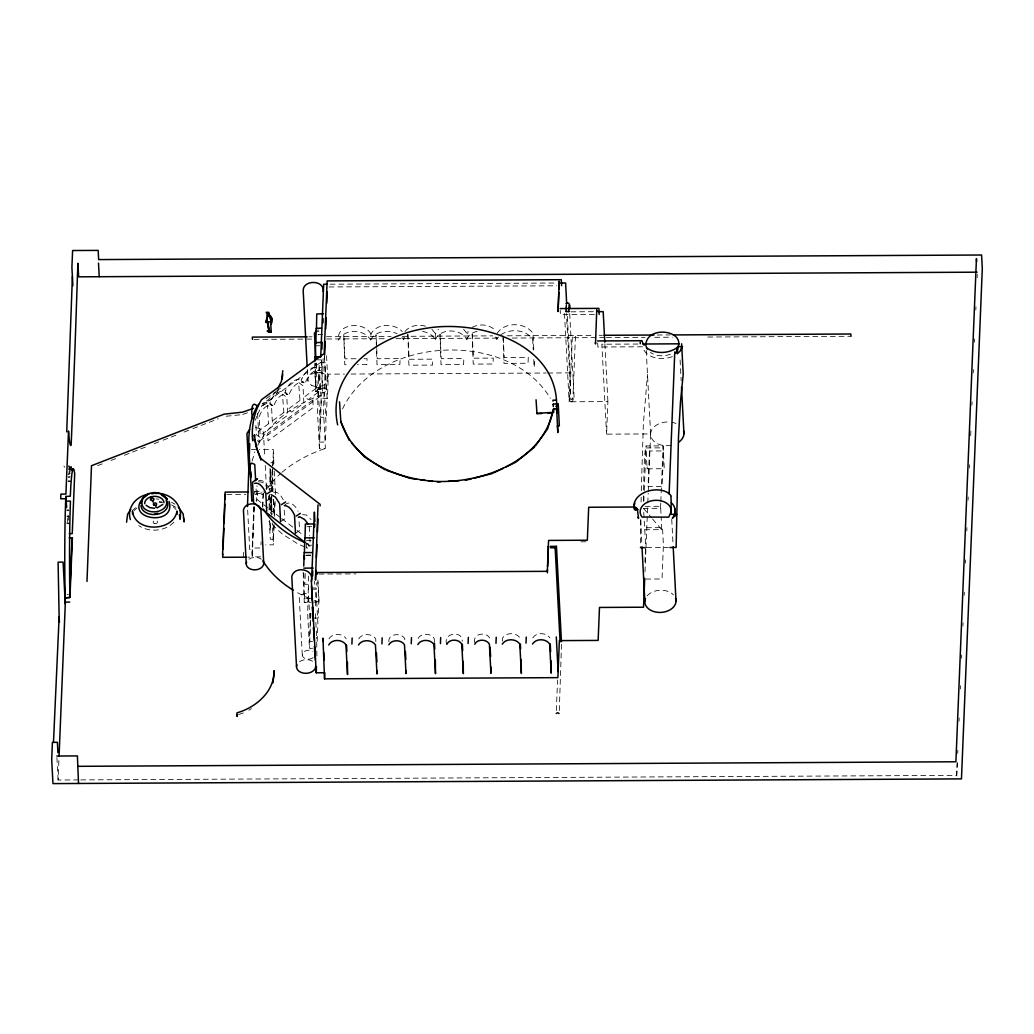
<?xml version="1.0" encoding="UTF-8"?>
<svg xmlns="http://www.w3.org/2000/svg" width="1034" height="1034" viewBox="0 0 1034 1034"><rect width="100%" height="100%" fill="white"/><g stroke="black" fill="none" stroke-linecap="round" stroke-linejoin="round"><path stroke-width="0.75" stroke-dasharray="5 3.75" d="M270.223 478.845L270.223 476.519M308.559 576.132L308.662 589.238M314.672 363.477L315.758 391.64L322.388 391.602L321.393 359.858M640.886 520.399L640.421 547.658M268.711 499.629L268.762 496.036M270.236 476.596L270.249 474.347M271.722 496.01L271.929 514.04M272.717 470.612L272.911 490.284M641.093 501.994L641.183 497.173M641.287 490.749L643.368 423.953L647.491 374.36M303.208 572.229L304.28 602.602L310.614 602.563M270.003 468.402L269.99 486.781M270.262 474.503L270.391 471.026M78.674 779.907L58.098 780.011L59.016 757.612M243.339 557.197L243.546 552.363M253.873 506.996L252.206 548.02L261.124 547.981M252.128 554.521L254.093 506.389M254.286 507.138L252.244 557.145L247.798 557.171M260.982 544.892L261.111 541.751M262.533 507.164L263.101 493.011M262.804 506.957L263.321 494.33M268.077 500.883L267.367 500.055M270.572 522.894L270.249 530.843L269.745 521.265M271.503 496.889L271.257 506.053L271.386 504.915M271.761 490.633L272.627 468.725M273.286 452.569L272.743 465.895A18.754 0.879 89.7 0 1 273.932 464.899L273.273 449.428L259.25 449.493M273.971 524.341L273.273 541.687L272.291 522.984M274.294 516.47L274.941 500.805M274.062 525.957L273.286 544.828L265.596 544.866M274.501 514.958L275.083 500.805M275.341 494.523L275.471 491.383M305.276 573.599L304.836 584.288L309.58 584.262M306.335 548.085L306.297 542.23M304.655 593.477L304.306 602.24L305.805 602.305A6.282 4.472 -3 0 0 310.174 600.767M316.701 363.154L316.314 372.744L322.944 372.705L323.099 358.514M315.758 391.64L318.511 388.952L322.388 391.602M310.639 613.291L310.446 618.099L318.175 618.061L318.834 602.047L317.774 581.806M312.565 648.331L309.476 648.344L310.911 613.227M319.403 448.472L317.593 413.975L318.084 388.655L324.224 388.228L323.5 410.472L325.374 448.446L319.403 448.472L321.445 398.349L327.416 398.323L328.398 374.153L344.529 374.075M314.323 584.249L314.452 581.186M324.689 354.752L324.495 359.599L261.822 405.793L257.169 415.177M317.167 641.468L317.89 623.864L316.301 593.529L316.094 592.831L311.454 592.857M316.895 655.957L316.637 637.293M370.947 334.072C364.291 321.018 336.412 322.944 338.325 340.173C344.232 328.334 364.317 328.851 370.702 340.005L370.947 334.072C376.725 322.97 394.225 322.97 402.265 331.552M388.9 641.752C387.853 633.415 401.36 632.537 404.733 638.611L404.901 641.83M402.019 337.485L403.57 339.824L403.816 333.904M422.479 331.449C427.559 332.289 432.845 334.809 435.159 339.669L435.404 333.736L438.442 329.29M446.817 644.324C442.061 632.718 463.154 630.042 462.198 641.235M435.159 339.669C440.717 327.843 460.789 328.347 466.851 339.501L468.066 331.255M474.826 642.696C472.124 633.687 486.187 631.205 489.638 638.043M498.466 336.942L496.837 339.346L497.018 334.9M502.976 335.882L503.997 363.373L528.038 363.244L528.284 357.325L504.243 357.441L503.119 335.934M502.408 641.132L502.537 638.081C506.04 632.084 516.315 632.356 520.05 637.991M534.397 361.435L534.164 367.367L533.673 357.971M556.318 710.539L557.572 680.023M648.253 491.693L650.619 433.931L606.57 434.151L607.902 401.58L569.127 401.787L570.303 372.899L567.201 313.483M559.291 710.552L561.578 642.347M643.807 501.645L644.182 492.158M644.247 490.581L646.069 445.964L663.091 445.874L664.19 466.773L664.112 468.738L647.09 468.816L645.991 447.929L663.014 447.838M647.09 468.816L647.168 466.851M644.932 562.005L645.565 546.482M644.983 571.918L645.901 549.455M645.966 547.852L647.736 504.527M647.801 502.925L648.189 493.296M660.752 503.131L660.545 508.289L643.523 508.379L645.63 544.931M660.816 501.555L663.091 445.874M645.72 579.066L662.019 578.988L663.414 544.84L662.51 527.65L644.725 527.741L644.647 529.744L661.67 529.654L661.191 516.974M957.135 762.459L956.618 775.358L80.277 779.907M956.799 776.03L957.329 763.118M957.717 753.45L957.846 750.219M959.035 721.189L959.164 717.971M960.353 688.941L960.483 685.71M961.607 658.296L961.736 655.065M962.925 626.035L963.055 622.817M964.179 595.39L964.308 592.172M965.497 563.142L965.627 559.911M966.803 530.881L966.945 527.663M968.057 500.236L968.186 497.018M969.375 467.988L969.504 464.757M970.693 435.728L970.887 430.894M971.947 405.082L972.076 401.864M973.265 372.835L973.395 369.603M974.519 342.189L974.648 338.971M975.825 309.942L975.967 306.71M977.143 277.681L977.285 274.449M270.313 472.693L270.481 470.082M272.95 464.68L273.312 462.301L270.339 462.999M269.254 494.834L269.163 510.098M271.942 490.53L272.278 488.487L269.318 488.513M252.089 461.099L254.868 451.91M270.481 470.367L270.585 469.694L270.805 470.948M342.525 408.947C377.216 335.921 508.495 328.902 550.321 398.245M255.385 420.218L256.729 416.431M308.326 588.023L307.667 613.718L309.476 648.344M466.851 339.501C468.26 334.628 473.262 332.004 477.954 331.164M403.57 339.824L404.733 337.485M418.072 638.495C421.148 632.795 430.907 633.041 434.202 638.405L434.448 643.019M328.993 638.883C332.237 632.756 342.719 633.028 346.222 638.792M278.34 389.87L276.414 393.657L267.806 402.549L261.447 406.478M358.72 638.857C362.133 633.079 372.059 633.338 375.691 638.766L375.859 641.83M532.756 637.952C536.207 632.11 546.236 632.369 549.907 637.862M257.647 445.46C270.934 420.205 296.189 403.803 322.556 394.613L260.4 440.432L257.388 440.445M370.702 340.005C375.329 330.622 388.448 329.549 397.043 333.685M497.07 333.426C504.695 321.574 524.871 322.104 532.924 333.232L533.906 352.038M404.979 331.552C409.813 325.245 418.925 324.159 426.137 326.317M276.298 391.382L267.69 400.261L262.597 403.415M132.016 510.899L135.57 507.694M134.019 510.693L137.095 507.927M173.88 522.17C165.026 531.515 149.31 532.652 138.711 525.634M266.281 398.607L275.341 391.925M276.634 390.968L280.524 388.099M268.788 509.943L270.83 508.586L270.275 497.871M284.673 505.29C289.701 499.215 296.008 506.466 298.102 511.274M280.576 521.666L284.673 518.965L284.117 508.469M295.465 533.324L299.563 530.61L299.007 520.037M262.261 403.958C265.609 400.778 270.042 402.64 272.821 405.599C266.229 402.976 260.775 411.48 259.172 416.986L260.245 437.421L256.367 434.758L255.708 422.182M248.793 710.255L251.495 708.587M500.753 334.835C510.331 328.243 525.621 329.419 532.678 339.165L533.26 350.125M273.661 492.404C278.107 490.788 281.494 496.527 283.29 499.849M302.484 514.648L306.31 514.971L311.014 519.546M258.629 480.642C262.946 479.052 266.371 484.209 268.478 487.285M472.111 327.403C479.595 323.306 490.284 324.275 495.855 331.113M97.584 465.675L105.029 462.78M110.987 460.466L118.445 457.571M124.403 455.244L148.237 445.99M154.195 443.664L161.64 440.768M163.139 440.187L178.029 434.396M184 432.083L191.445 429.188M192.931 428.606L218.264 418.77M238.608 714.597L246.092 711.935M242.822 414.427L249.478 412.062M672.346 356.562C662.109 360.672 646.082 358.695 642.385 346.778L597.872 347.01L597.626 342.461M67.055 594.498L68.528 594.628M239.875 414.854L224.223 416.443M571.647 401.825L572.797 400.985L575.434 336.593L574.025 337.756L572.332 336.722L569.708 400.83L570.962 401.825M317.8 330.156L318.937 330.053M330.143 284.195L557.533 283.019M329.07 286.961L556.757 285.785M570.884 311.816L595.106 311.699M594.356 314.465L560.428 314.633L560.182 310.084M316.288 331.565L318.937 331.552M322.673 334.447L318.097 334.46L318.679 336.27M308.791 336.813L312.022 336.8M326.537 336.722L391.072 336.386M402.368 336.334L492.701 335.856M507.229 335.791L592.728 335.339M599.177 335.313L602.408 335.287M657.262 335.003L670.161 334.938M254.067 339.385L312.152 339.074M326.679 338.997L384.777 338.7M396.074 338.648L499.344 338.105M512.257 338.04L604.825 337.562M606.441 337.549L645.048 337.355M654.703 337.304L672.397 337.213M707.786 337.032L850.969 336.283M315.706 345.757L319.687 345.744M638.03 344.038L601.853 344.219L606.57 434.151M356.045 358.746L344.994 358.811L343.753 334.926L344.761 364.731L349.492 364.705M363.942 358.708L367.096 358.695L366.863 364.627L357.389 364.666M316.443 359.767L321.82 359.91L322.362 387.311L315.732 387.336L315.409 363.412M350.978 374.037L546.12 373.028M547.736 373.016L570.303 372.899M251.456 449.531L257.686 449.506M254.235 491.486L263.166 491.434M226.847 494.446L245.911 494.342M645.151 506.376L660.623 506.285L661.101 515.449M306.969 526.681L311.712 526.655M273.26 539.257L270.301 539.27L269.305 520.361M306.4 540.64L311.144 540.614M580.966 541.803L587.428 541.764M308.571 545.215L311.596 545.202M646.625 547.619L668.365 547.516M306.051 555.155L310.795 555.129M305.805 555.633L310.549 555.607M260.658 556.835L252.257 556.874L251.869 549.493L249.724 549.506L247.475 506.531M318.989 574.064L355.98 573.87M311.415 588.01L316.055 587.984L315.292 606.609M311.751 589.225L316.391 589.199L316.275 582.737M310.588 598.259L304.267 598.285L303.815 572.474M311.363 602.059L319.105 602.021L317.942 579.984M312.539 641.494L309.437 641.519L310.161 623.903L308.352 592.883M156.018 498.931L158.99 499.202M159.133 501.852L162.092 502.123M159.107 502.007L162.312 502.291M255.644 427.637L259.754 428.464L263.386 432.083L264.82 457.48M257.376 440.549L259.095 442.319L257.544 412.501M305.999 542.966L308.636 544.065L308.869 548.64L306.245 547.542M304.927 546.986L298.361 544.233L282.101 533.906L268.969 521.498M171.463 502.253L174.953 504.191M171.605 504.902L176.258 507.487M267.845 507.849L257.686 499.991L256.949 485.851M269.124 508.831L280.55 517.672M281.817 518.654L295.802 529.46M297.068 530.442L302.148 534.371M306.077 543.277L312.022 547.878M173.273 506.815L176.116 509.555M463.581 329.161L467.084 333.581M431.915 329.329L435.404 333.736M256.096 500.029L256.716 501.27L255.889 485.45M643.523 508.379L651.588 517.84M652.596 519.016L661.67 529.654M63.875 466.063L64.78 467.252M495.609 337.032L496.837 339.346M269.46 494.808L270.52 513.342M270.805 470.677L270.908 472.383M680.088 359.884L681.186 380.758M671.738 519.352L673.095 545.047M646.237 350.384L650.619 433.931M640.563 519.507L641.907 545.202M604.864 343.766L607.902 401.58M569.708 313.535L574.232 399.835L572.642 398.672L570.962 399.848L566.438 313.548M564.499 313.457L569.127 401.787M376.492 344.348L375.988 334.77L377.009 364.653L399.861 364.537L400.106 358.617L377.255 358.733L376.583 345.951M326.55 355.774L327.726 378.263M324.418 356.82L326.149 389.973A4.369 3.102 -3 0 1 319.493 392.7A4.369 3.102 -3 0 1 319.713 387.311A4.369 3.102 -3 0 1 326.149 389.973M316.016 363.18L317.425 390.012M307.318 369.526L307.912 380.758M315.396 613.679L316.546 635.716M309.244 526.59L309.722 535.651M309.799 537.163L310.2 544.711M302.29 655L299.304 598.169L300.984 594.912L305.353 593.387A6.282 4.472 -3 0 1 309.864 594.46M274.256 471.142L275.315 491.396M273.403 499.655L274.23 515.475M273.26 499.461L274.088 515.294M270.908 472.15L271.903 491.499M270.96 496.85L271.877 515.191M270.533 498.104L271.36 513.717M265.234 465.429L266.397 487.699M254.687 491.951L254.816 494.304L263.218 494.252A119 84.581 -3 0 1 265.57 490.568M68.257 515.501L68.49 520.154M67.404 518.473L67.572 521.614M56.922 757.625L58.098 780.011M270.301 483.253L270.365 485.566M270.003 502.007C271.515 498.401 266.927 497.819 268.026 501.606M270.288 483.395L270.21 478.845M319.105 602.021A119 84.581 -3 0 1 311.518 599.255M310.032 598.647A119 84.581 -3 0 1 294.703 591.06M266.397 489.353A119 84.581 -3 0 1 280.783 473.378M281.985 472.331A119 84.581 -3 0 1 325.374 448.446M671.131 445.292A16.686 11.865 -3 0 1 650.696 435.469A16.686 11.865 -3 0 1 667.77 421.962M672.074 422.337A16.686 11.865 -3 0 1 676.042 423.513M248.974 559.226A8.763 6.23 -3 0 1 261.356 559.174M258.474 481.715A8.324 5.92 -3 0 1 266.022 489.237M261.912 492.804A8.324 5.92 -3 0 1 255.566 493.347M272.627 469.617A18.754 0.879 89.7 0 0 272.847 491.551A16.609 0.775 89.7 0 0 271.89 489.043M299.511 661.682A9.603 6.824 -3 0 1 313.082 661.605M271.826 514.131A16.609 0.775 89.7 0 1 271.593 499.176M647.168 595.842A15.613 11.09 -3 0 1 673.483 594.899M670.484 354.158A16.686 11.865 -3 0 1 650.438 352.374M643.536 500.508A67.74 3.154 89.7 0 1 643.562 495.855M643.613 489.806A67.74 3.154 89.7 0 1 646.069 445.964M313.16 657.611A6.282 4.472 -3 0 1 304.28 658.063A6.282 4.472 -3 0 1 303.97 651.756A6.282 4.472 -3 0 1 312.837 651.304M318.498 378.496L318.588 389.572L324.56 389.547L325.258 362.753L319.286 362.779L318.498 378.496M320.101 424.121L319.364 442.1L325.335 442.074L326.072 424.095L324.469 393.553C324.728 391.796 317.36 391.834 318.498 393.592L320.101 424.121M321.135 398.4L320.359 417.297L326.33 417.271L327.106 398.361L325.296 367.574L319.325 367.6L321.135 398.4M407.848 334.409L408.908 365.196L432.483 365.08L432.729 359.147L409.154 359.276L407.848 334.409M439.993 334.318L441.027 364.64L463.594 364.524L463.839 358.591L441.272 358.708L439.993 334.318M472.189 334.124L473.21 364.11L493.05 364.007L493.296 358.087L473.456 358.191L472.189 334.124M649.468 451.005L648.021 486.484L662.122 486.407L663.569 450.927L649.468 451.005M270.313 401.89L269.667 403.88L273.545 406.543C275.315 400.778 280.951 392.002 287.917 394.587C281.623 386.651 272.64 395.13 270.313 401.89M301.863 378.871L301.14 381.016L305.017 383.679C306.982 377.475 313.005 368.117 320.501 370.792C313.754 362.598 304.371 371.839 301.863 378.871M285.565 390.749L284.815 392.881L288.693 395.544C290.774 389.391 296.655 380.331 304.138 382.735C297.417 374.67 288.15 383.86 285.565 390.749M316.042 388.345L304.41 396.927L308.287 399.576L319.92 391.007L319.041 374.062L314.685 370.844L316.042 388.345M268.698 423.669L258.19 431.411L262.067 434.073L272.562 426.331L271.632 408.378L267.315 405.134L268.698 423.669M300.002 400.442L287.827 409.425L291.704 412.075L303.88 403.105L302.975 385.708L298.58 382.49L300.002 400.442M283.859 412.527L272.537 420.864L276.414 423.526L287.736 415.177L286.806 397.366L282.437 394.109L283.859 412.527M312.863 400.042L267.664 433.349L268.052 440.794L313.25 407.486L312.863 400.042M311.803 385.359A10.017 7.122 -3 0 0 327.752 380.111A10.017 7.122 -3 0 0 313.897 373.054A10.017 7.122 -3 0 0 311.803 385.359M154.299 523.488A2.184 1.551 -3 0 0 157.504 521.976A2.184 1.551 -3 0 0 154.169 520.8A2.184 1.551 -3 0 0 154.299 523.488"/><path stroke-width="1.5" d="M267.612 314.763C270.83 314.233 273.829 319.493 271.154 324.146M312.643 575.99L312.759 570.561M323.035 322.673L323.086 318.679M267.108 331.009L268.879 330.686C275.871 333.724 264.523 330.479 268.362 331.63M321.884 349.195L322.13 343.21M72.393 276.582L66.719 431.863M314.698 361.564L315.099 356.717L320.411 356.691M59.08 756.009L65.284 603.959L63.1 562.121L58.098 562.147L59.132 616.781L53.497 742.011M66.176 507.526L65.84 500.999M69.614 597.445L65.31 597.872L69.95 597.445L72.38 537.861L69.2 537.874M69.821 592.611L72.057 537.861M56.844 756.022L77.408 755.919L78.519 783.475M222.568 554.948L225.141 492.106L248.47 491.977M222.827 554.082L222.698 557.3L246.312 557.184M223.021 549.248L223.887 528.296M224.081 523.462L224.869 504.127M225.063 499.293L225.27 494.459M237.109 715.127L237.057 716.446L236.98 712.853C255.889 707.476 274.398 691.694 274.139 670.652L273.015 682.802M249.724 443.612L247.475 506.531M320.721 356.937L323.694 284.234L326.912 284.208M317.994 504.902L315.486 580.074L315.887 570.432M316.404 557.572L316.934 544.724M317.451 531.864L317.981 519.003M324.689 354.752L325.219 341.84M325.749 328.928L326.201 317.632M326.796 303.117L327.261 291.821M644.712 578.342L643.536 607.216L599.487 607.449L598.143 640.421L559.381 640.615L557.869 677.645L324.534 678.847L324.779 672.746L316.21 672.785L316.456 666.671M351.909 644.079L352.155 637.965M377.1 670.937L376.971 673.987L375.445 644.88C371.813 639.439 361.887 639.193 358.475 644.97M381.921 643.923L382.166 637.81M406.129 670.575L406 673.638L404.488 644.725C401.218 639.568 391.834 639.322 388.784 644.802M411.248 643.768L411.506 637.668M440.432 643.626L440.678 637.513M468.092 643.471L468.35 637.371M491.163 667.214L490.917 673.328L489.392 644.143C486.639 638.999 477.281 638.766 474.774 644.221M495.984 643.329L496.23 637.228M526.009 643.174L526.267 637.073M547.387 572.875L547.516 569.708M547.645 566.542L548.459 546.133L548.408 546.986M558.851 292.351L558.063 311.596L559.161 281.183L558.98 289.145M566.025 311.622L566.283 305.392M568.816 311.738L569.088 305.314M674.775 351.909L669.127 493.929L669.05 492.391M671.118 495.881C663.337 484.881 635.548 489.47 633.829 505.445M674.866 353.46L677.024 351.198M671.247 502.782L670.782 514.363L676.701 514.337L672.333 518.267C676.314 513.859 676.016 506.466 671.247 502.782L670.937 496.721M677.348 353.628L677.632 346.597L682.53 346.571L680.101 351.146L677.348 353.628L677.024 347.566M674.582 516.25L674.659 514.337M674.685 513.743L674.879 508.857M681.406 349.04L681.509 346.571M314.53 527.056L314.866 523.954L305.366 524.005L305.004 538.494M267.005 321.225L268.905 330.247L270.262 330.57M265.958 321.341L265.764 322.337L267.522 315.396M266.85 319.118C265.131 322.298 272.511 323.177 271.024 319.558M266.113 321.923L265.867 322.194M558.282 405.199L559.342 425.853L557.442 425.801M271.27 323.758L271.037 323.228M282.812 370.689L281.455 381.288L277.577 388.849M282.153 379.026L282.734 374.476M140.87 503.726L142.434 498.853L147.19 495.105M266.294 322.492L267.858 315.473L266.371 312.242L268.866 312.41L269.396 314.827L268.762 314M69.795 467.782L71.049 466.903M68.528 474.218L69.795 473.339M633.907 506.996L634.811 503.015M647.258 349.014A16.686 11.865 -3 0 1 645.901 343.999C647.891 324.818 688.127 330.492 676.766 349.776M271.347 323.332L271.115 324.004M268.969 330.57L270.184 330.673M446.817 644.324C449.325 638.65 459.031 638.883 461.784 644.247L463.335 673.664L463.258 661.359M270.262 316.197L270.52 318.86L272.071 319.105M270.559 322.867L270.805 322.104M417.814 644.596C420.89 638.909 430.648 639.154 433.957 644.518L435.482 673.69L435.34 659.899M328.734 644.996C331.992 638.87 342.474 639.128 345.963 644.906L347.514 674.53L347.437 662.174M502.278 644.182C505.794 638.198 516.069 638.456 519.805 644.092L521.343 673.431L521.188 659.602M532.51 644.053C535.948 638.224 545.978 638.469 549.649 643.962L551.187 673.147L551.109 660.894M258.5 404.333C244.231 426.021 249.491 453.215 250.745 477.385L250.719 471.762M556.227 713.486L557.636 712.71L559.097 713.486M70.325 467.937L71.217 467.316M130.685 509.31L127.609 514.273L126.562 522.235M566.012 303.66C568.855 300.597 570.91 306.387 569.45 308.739M268.607 314.09L266.397 312.772M535.56 445.719L547.542 428.955L553.552 409.309L553.746 412.333M256.613 479.556L257.298 478.716L252.516 482.258L253.588 502.692L304.823 542.32M270.081 316.417L270.391 319.105M143.222 497.819C123.705 519.843 176.685 527.069 169.085 501.4M162.765 504.424L157.065 507.914M69.162 472.086L69.924 471.672M676.921 349.983L677.813 349.182L676.947 349.66L677.011 351.521M269.887 332.004L271.128 331.707M249.646 429.33L246.945 433.504L248.858 470.082M252.645 499.978L251.831 501.193L249.918 464.809L251.869 463.154L254.765 464.434L255.644 480.707M269.176 331.824L270.805 331.604M534.643 446.998L515.733 462.224L506.014 466.903M267.302 493.696L271.399 490.995M281.481 504.657L285.578 501.955M296.215 516.056L300.312 513.342M269.267 330.35L267.896 331.035M316.74 330.479L314.452 333.181L315.771 358.436M68.567 477.113L69.705 476.881M676.391 348.135C667.783 353.718 655.879 354.029 647.271 348.29M298.374 517.349L299.11 516.987M269.693 315.292L268.75 315.965L268.31 315.124M254.532 483.356C259.973 481.87 263.851 488.707 265.777 492.921L266.733 511.287M493.502 472.926L503.235 468.247M253.485 408.327L242.693 412.139L224.107 414.169L91.496 465.714L86.985 581.431M68.425 481.159L69.898 481.288M67.158 510.292L68.386 510.279M149.012 494.084C136.953 495.738 126.536 506.931 130.336 519.559M270.016 331.268L268.582 331.216L269.512 331.604M271.218 332.095L267.754 331.255M465.39 480.319L471.336 478.832M474.309 478.083L492.119 473.598M267.186 315.667L267.263 315.021M151.546 493.813L153.859 493.489M67.313 516.38L68.49 516.599M67.158 523.036L68.528 523.437M284.376 505.587C289.455 505.665 292.648 511.042 294.509 515.191L295.465 533.324M553.216 404.074L558.218 403.777L558.27 404.553M555.865 406.272L558.36 406.129M536.943 413.316L552.608 412.398M541.661 413.484L536.969 413.768L536.064 399.77M547.93 413.122L552.634 412.85M437.395 481.96L440.497 481.779M448.278 481.327L459.174 480.681M977.156 272.175L78.649 276.828L77.938 263.256L77.395 276.556A1673.206 78.002 89.7 0 1 71.139 445.059A81.932 3.813 89.7 0 1 68.528 431.01L65.918 494.071L60.916 494.097L60.799 496.372L60.722 498.776L65.724 498.75L65.31 511.326A102.056 4.756 89.7 0 0 65.284 603.959M560.764 283.006L565.598 282.98L566.684 303.854M560.105 308.571L598.88 308.378L599.19 314.439M566.025 311.557L568.829 311.544M598.337 311.673L603.184 311.648L604.787 342.164M323.487 313.754L316.753 314L316.469 329.058M321.574 328.127L316.171 328.36L315.887 343.327M307.176 336.826L252.335 337.11L252.451 339.385M604.024 335.287L654.031 335.029M673.393 334.926L850.84 334.008L850.969 336.283M322.324 342.396L315.59 342.629L315.305 357.622M597.549 340.949L642.075 340.716M642.76 344.012L679.248 343.818M556.059 400.184L552.97 400.197L553.022 401.14M73.181 468.997L68.89 469.022L69.769 470.186M71.54 470.173L72.432 470.173M65.84 501.141L70.454 501.115L70.066 513.174A98.695 4.601 89.7 0 0 69.717 584.701L69.95 597.445M637.939 517.297L638.56 518.435L637.629 511.235M69.394 533.622L72.251 533.609L74.694 473.611L74.06 470.16A99.07 4.614 89.7 0 0 70.803 486.368L70.299 496.242L66.008 496.398L66.577 507.255M314.297 537.835L304.797 537.887L304.397 553.138M550.476 546.353L556.111 546.327M550.489 547.774L556.124 547.749L556.085 547.025M640.421 547.658L645.074 547.632M669.929 547.503L676.133 547.477L678.485 437.02L680.488 401.709L683.216 374.179L681.626 343.805M312.113 552.557L304.203 552.595L303.75 566.025M303.789 568.144L313.276 568.093M65.116 602.124L69.73 602.098M77.964 766.323L955.894 761.774L976.445 258.59L976.613 261.615M557.455 426.241L557.856 432.535L556.628 408.934L553.526 408.818C543.457 460.479 484.791 482.762 437.369 481.469C398.193 479.66 353.382 461.72 340.793 421.226M154.57 508.276L149.71 507.604L146.053 505.264M155.475 493.451C169.951 492.326 183.16 504.321 180.032 519.301L179.373 514.725M411.532 478.587L416.095 479.181M420.657 479.776L425.22 480.371M428.257 480.771L432.819 481.366M271.063 494.627L275.367 497.07L279.632 503.687L280.576 521.666M300.015 516.91L304.629 519.546L307.912 523.786M256.781 504.644C251.999 502.692 244.373 504.282 243.429 510.111L246.234 563.659M386.574 470.354L410.007 478.38M304.694 542.411C288.331 535.444 272.95 524.316 263.399 509.09M161.627 495.157L167.43 498.853M269.305 330.298L267.884 322.362M385.113 469.85L364.407 456.925L351.457 442.862M268.827 330.699L267.703 322.595M304.229 555.633L304.513 559.123M163.514 495.803L167.211 499.913M634.281 508.573L635.535 509.775M258.552 505.626L260.93 510.021L263.735 563.569M178.326 506.944L183.186 513.988L184.091 521.937L183.522 517.969M68.864 466.024L70.222 469.63M166.086 498.543C161.02 488.72 140.882 491.46 141.955 503.674A12.382 8.802 -3 0 0 156.367 511.688A12.382 8.802 -3 0 0 166.164 500.172M642.217 341.75L644.13 345.266M636.828 509.762L636.285 507.978M150.369 497.096L151.455 499.112L151.378 497.793M270.585 318.86L270.921 319.816M260.982 460.091L255.928 446.223M349.298 440.51L340.819 421.704L339.54 401.812M269.331 488.927L269.874 490.219M254.933 439.683L257.207 449.622L260.891 458.54L320.088 504.308L320.165 505.846M255.695 444.969L254.467 434.629L254.545 436.18M634.049 507.009L634.592 509.775L638.133 509.762L635.277 507.009L588.695 507.255L587.338 540.226L548.576 540.42L547.309 571.337L317.296 572.526L317.373 574.077M257.207 406.22C250.512 398.426 251.262 416.069 252.826 418.692M271.244 331.733L270.637 322.97M556.628 408.934C559.51 343.74 479.957 319.571 427.132 328.14C380.409 334.706 325.93 371.012 337.653 424.832M553.268 404.992L553.242 404.307L553.371 406.685M681.522 387.181L683.952 433.75M673.173 546.65L676.029 601.245M640.188 342.138L640.279 343.74M641.998 546.818L644.854 601.413M596.838 311.402L596.747 309.851L595.506 343.973L595.416 342.422M561.604 285.759L561.281 279.697L327.145 280.912L324.172 353.538L261.499 399.719C254.067 411.971 251.146 426.603 252.723 440.794L252.697 435.637M556.525 408.482L556.77 413.212M556.447 546.236L561.449 641.739M555.155 547.787L560.079 641.7M556.305 636.918L558.114 671.531M550.23 644.001L550.631 651.678M520.373 644.156L520.619 648.796M490.116 647.258L490.607 656.461M462.366 644.324L462.689 650.528M434.448 643.019L434.771 649.158M405.406 651.459L405.832 659.498M376.415 652.557L376.893 661.76M346.545 645.035L346.868 651.265M323.177 291.536C324.766 279.645 302.781 279.529 303.195 290.838L307.15 366.307M323.125 641.274L322.97 638.12L324.534 678.847M323.707 652.286L324.12 660.157M314.879 521.575L314.388 512.088L311.493 582.853L316.21 672.785M311.234 581.315C315.073 568.829 294.173 565.288 291.795 576.597L296.5 666.529M311.48 586.136L312.242 600.586M312.578 607.01L313.328 621.46M313.677 627.884L314.349 640.731M314.685 647.155L315.357 660.002M312.358 606.997L312.604 611.727M313.431 627.522L313.599 630.675M314.426 646.457L314.672 651.2M177.189 514.221L177.021 511.042C173.686 531.851 135.027 532.924 132.481 511.274L132.649 514.454M155.824 505.626L155.914 507.397M152.993 500.792L153.058 502.097M98.501 263.14L99.212 276.724M72.871 285.642L71.915 267.405L72.6 250.525L98.165 250.396L98.657 259.586L981.589 255.01L982.3 268.594L961.465 778.886L52.954 783.604L51.7 759.615L52.411 742.36L57.4 742.334L57.943 752.739M65.814 496.41L66.396 507.565M59.132 616.781L59.416 622.222M293.397 590.272A119 84.581 -3 0 1 262.907 560.829M263.502 561.953A8.763 6.23 -3 0 1 254.739 569.85A8.763 6.23 -3 0 1 246.596 562.044M315.693 666.426A9.603 6.824 -3 0 1 304.565 673.263A9.603 6.824 -3 0 1 296.9 664.759M683.513 430.674A16.686 11.865 -3 0 1 678.731 442.177M675.616 598.376A15.613 11.09 -3 0 1 659.989 612.438A15.613 11.09 -3 0 1 645.5 598.531M158.047 513.303A12.382 8.802 -3 0 1 154.854 513.769M144.695 503.687A9.655 6.863 -3 0 1 149.219 497.496L151.52 496.695A9.655 6.863 -3 0 1 163.979 502.705M167.301 501.839A13.481 9.577 -3 0 1 156.651 514.363A13.481 9.577 -3 0 1 140.973 505.652M671.324 511.326L668.727 517.142L642.011 517.026A15.613 11.09 -3 0 1 650.179 501.167A15.613 11.09 -3 0 1 670.911 508.457L671.324 511.326M151.804 498.091L151.378 498.207A1.745 1.241 -3 0 0 152.567 500.495L153.006 500.378A1.745 1.241 -3 0 0 151.804 498.091M154.027 505.057A1.629 1.15 -3 0 0 156.625 504.23A1.629 1.15 -3 0 0 154.402 503.067A1.629 1.15 -3 0 0 154.027 505.057"/></g></svg>
